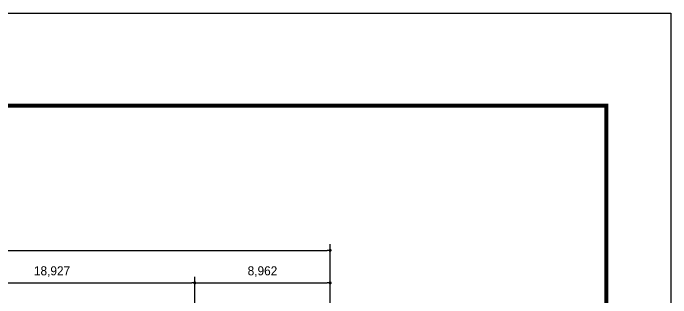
# Model space of a CAD drawing. Header units: millimetres. Extents: x 580267 to 706267, y 28800 to 115200.
# Drawn here: x 662689 to 706267, y 96329 to 115200 of the extents above; entities that cross this region are included whole.
import ezdxf

# ---------------------------------------------------------------- set-up
doc = ezdxf.new("R2010")
doc.units = ezdxf.units.MM
doc.header["$LTSCALE"] = 5
doc.layers.add('치수', color=7, linetype='Continuous')
doc.layers.add('타이틀 블록', color=4, linetype='Continuous', lineweight=9)
doc.styles.get("Standard").update_dxf_attribs({"font": 'Gulim.ttf'})
doc.dimstyles.new('ISO-25', dxfattribs={"dimscale": 400, "dimtxt": 1.5, "dimasz": 0.5, "dimexe": 1, "dimexo": 1.5, "dimgap": 1, "dimtad": 1, "dimdec": 0, "dimlunit": 6, "dimtxsty": 'Standard', "dimblk": 'DOT', "dimcen": 0, "dimclrd": 256, "dimclre": 256, "dimclrt": 7, "dimadec": 0, "dimazin": 0, "dimtfac": 1, "dimtdec": 0, "dimtix": 1, "dimtmove": 0, "dimatfit": 3, "dimfxl": 1.25, "dimlwd": -1, "dimlwe": -1, "dimarcsym": 0})

# ---------------------------------------------------------------- blocks, each defined once
blk = doc.blocks.new('_Dot')
at = {"color": 0, "linetype": 'ByBlock', "lineweight": -2}
blk.add_line((-0.5, 0), (-1, 0), dxfattribs=at)
at = {"color": 0, "linetype": 'ByBlock', "const_width": 0.5}
blk.add_lwpolyline([(-0.25, 0, 1), (0.25, 0, 1)], format="xyb", close=True, dxfattribs=at)
blk = doc.blocks.new('*D57')
at = {"layer": 'Defpoints', "color": 0}
for p in [(683691, 97320), (674728, 90383), (683691, 90383)]:
    blk.add_point(p, dxfattribs=at)
at = {"layer": '치수'}
for p, q in [((674728, 90983), (674728, 97720)), ((683691, 90983), (683691, 97720)), ((674928, 97320), (683491, 97320))]:
    blk.add_line(p, q, dxfattribs=at)
at = {"layer": '치수', "xscale": 200, "yscale": 200, "zscale": 200, "rotation": 180}
blk.add_blockref('_Dot', (674728, 97320), dxfattribs=at)
at = {"layer": '치수', "xscale": 200, "yscale": 200, "zscale": 200}
blk.add_blockref('_Dot', (683691, 97320), dxfattribs=at)
at = {"layer": '치수', "color": 7, "insert": (679209, 98065), "char_height": 600, "attachment_point": 5}
blk.add_mtext('8,962', dxfattribs=at)
blk = doc.blocks.new('*D58')
at = {"layer": 'Defpoints', "color": 0}
for p in [(674728, 97320), (655801, 90383), (674728, 90383)]:
    blk.add_point(p, dxfattribs=at)
at = {"layer": '치수'}
for p, q in [((655801, 90983), (655801, 97720)), ((674728, 90983), (674728, 97720)), ((656001, 97320), (674528, 97320))]:
    blk.add_line(p, q, dxfattribs=at)
at = {"layer": '치수', "xscale": 200, "yscale": 200, "zscale": 200, "rotation": 180}
blk.add_blockref('_Dot', (655801, 97320), dxfattribs=at)
at = {"layer": '치수', "xscale": 200, "yscale": 200, "zscale": 200}
blk.add_blockref('_Dot', (674728, 97320), dxfattribs=at)
at = {"layer": '치수', "color": 7, "insert": (665265, 98065), "char_height": 600, "attachment_point": 5}
blk.add_mtext('18,927', dxfattribs=at)
blk = doc.blocks.new('*D61')
at = {"layer": 'Defpoints', "color": 0}
for p in [(683691, 99477), (607157, 90383), (683691, 90383)]:
    blk.add_point(p, dxfattribs=at)
at = {"layer": '치수'}
for p, q in [((607157, 90983), (607157, 99877)), ((683691, 90983), (683691, 99877)), ((607357, 99477), (683491, 99477))]:
    blk.add_line(p, q, dxfattribs=at)
at = {"layer": '치수', "xscale": 200, "yscale": 200, "zscale": 200, "rotation": 180}
blk.add_blockref('_Dot', (607157, 99477), dxfattribs=at)
at = {"layer": '치수', "xscale": 200, "yscale": 200, "zscale": 200}
blk.add_blockref('_Dot', (683691, 99477), dxfattribs=at)
at = {"layer": '치수', "color": 7, "insert": (645424, 100222), "char_height": 600, "attachment_point": 5}
blk.add_mtext('76,534', dxfattribs=at)

msp = doc.modelspace()

# ---------------------------------------------------------------- linework, layer by layer
at = {"layer": 'Defpoints'}
msp.add_lwpolyline([(580267.4, 115200), (706267.4, 115200), (706267.4, 28800), (580267.4, 28800)], close=True, dxfattribs=at)
at = {"layer": '타이틀 블록', "const_width": 270}
msp.add_lwpolyline([(585036.7, 109067.9), (701985.5, 109067.9), (701985.5, 31270.8), (585036.7, 31270.8)], close=True, dxfattribs=at)

# ---------------------------------------------------------------- dimensions: what is measured, and where the dimension line sits
at = {"layer": '치수'}
for base, p1, p2, picture, middle in [((683690.6, 99476.6), (607157, 90383), (683690.6, 90383.4), '*D61', (645423.8, 100221.7)), ((674728.3, 97320.1), (655801.1, 90382.8), (674728.3, 90383), '*D58', (665264.7, 98065.2)), ((683690.6, 97320.1), (674728.3, 90382.9), (683690.6, 90383), '*D57', (679209.5, 98064.8))]:
    dim = msp.add_linear_dim(base=base, p1=p1, p2=p2, dimstyle='ISO-25', dxfattribs=at)
    dim.commit()
    dim.dimension.update_dxf_attribs({"geometry": picture, "text_midpoint": middle})

doc.saveas('drawing.dxf')
